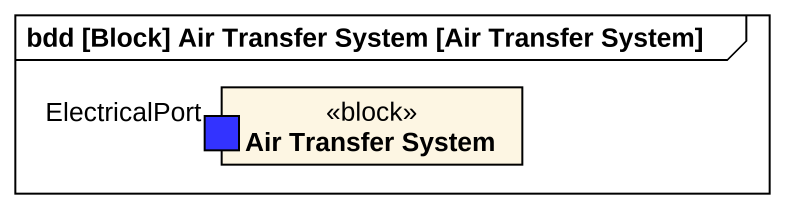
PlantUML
@startuml
mainframe bdd [Block] Air Transfer System [Air Transfer System]
rectangle "Air Transfer System" as Air_Transfer_System <<block>> {
  port ElectricalPort #3333FF
}
@enduml
